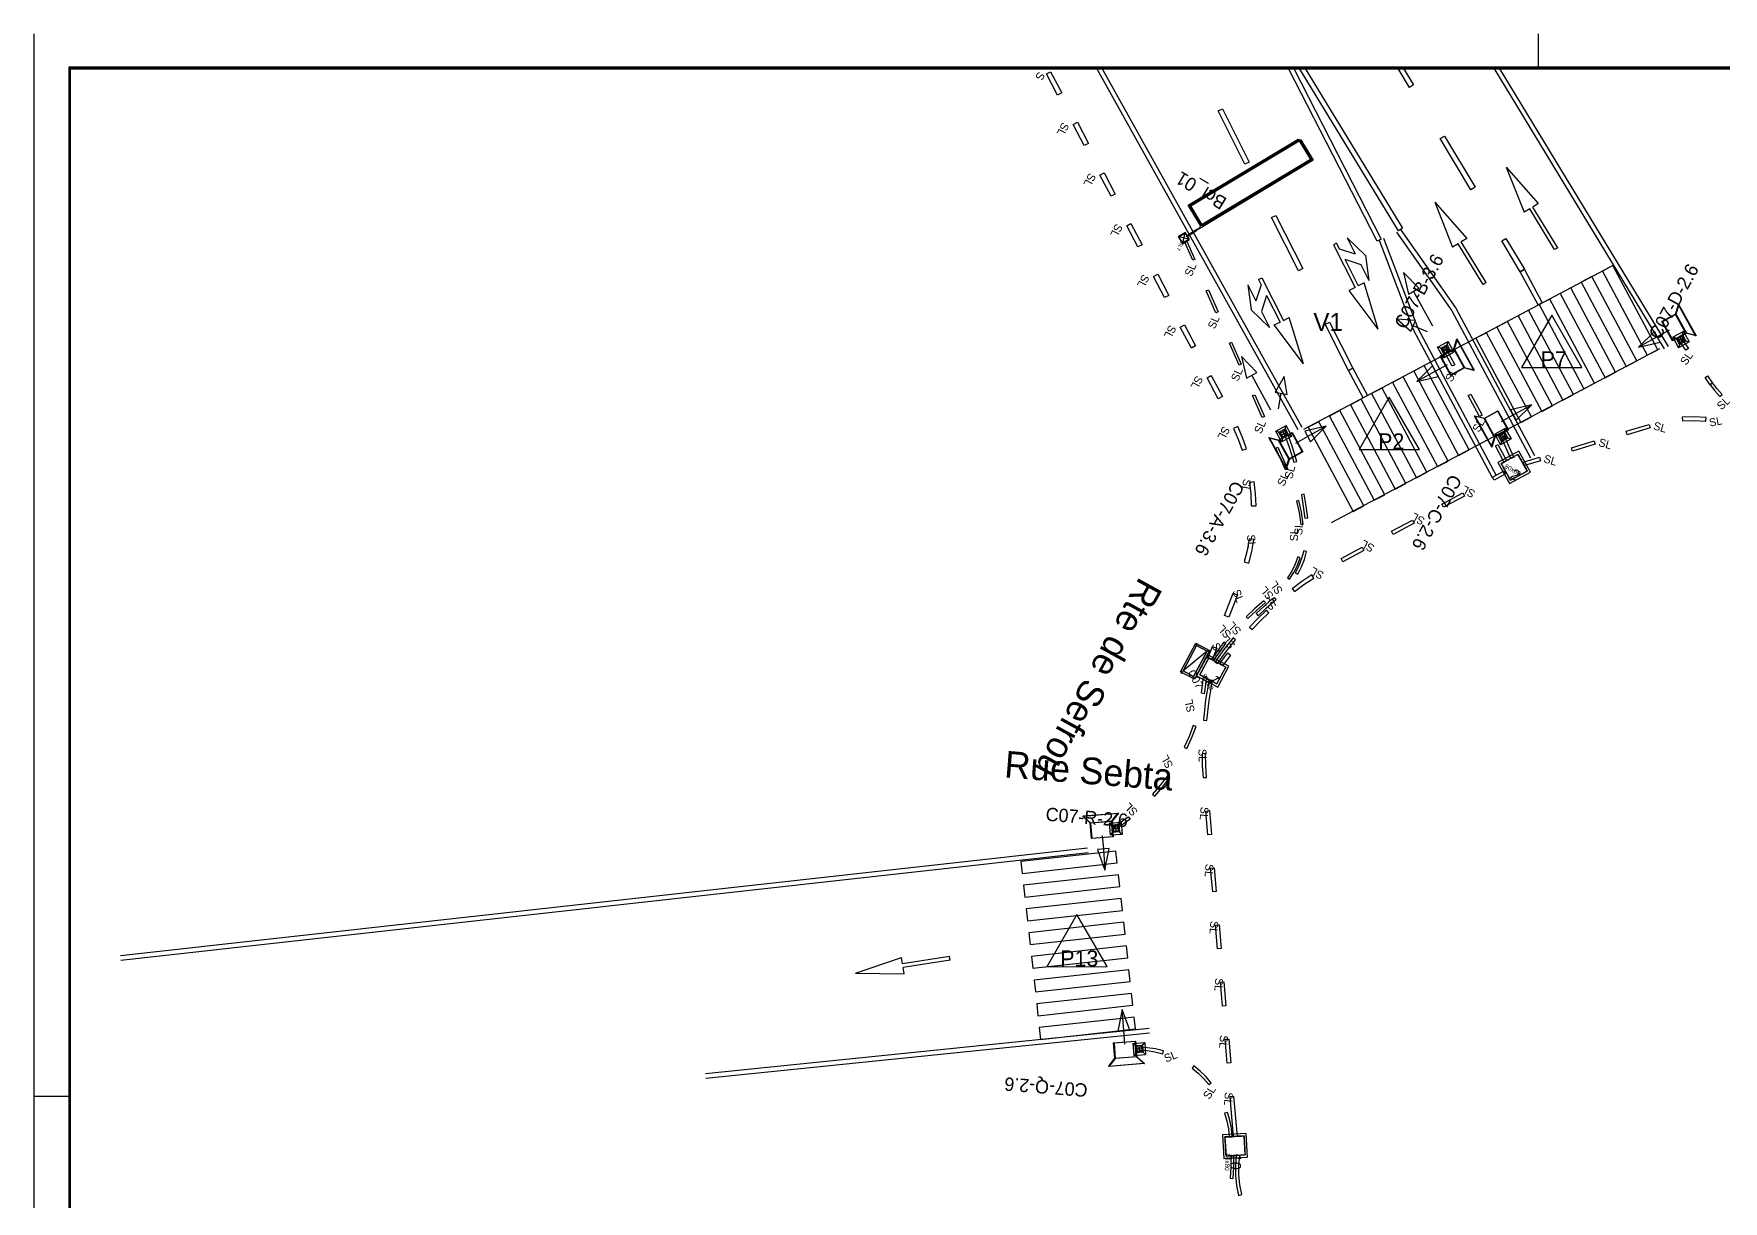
# Model space of a CAD drawing. Header units: millimetres. Extents: x 0 to 424, y 0 to 297.
# Drawn here: x 0 to 236, y 134 to 297 of the extents above; entities that cross this region are included whole.
import ezdxf

# ---------------------------------------------------------------- set-up
doc = ezdxf.new("R2010")
doc.units = ezdxf.units.MM
for name, color, linetype, true_color in [('BORD_CHAUSSEE_SIGNAUX', 7, 'Continuous', 0xff0000), ('BOUCLE_SATURATION', 7, 'Continuous', 0xb8b800), ('FLECHES_CIRCULATION', 7, 'Continuous', 0x0080ff), ('FOURREAU_BOUCLE', 7, 'Continuous', 0xff8000), ('FOURREAU_CEINTURAGE', 7, 'Continuous', 0xb8008a), ('FOURREAU_FIBRE_MULTI', 7, 'Continuous', 0x0000ff), ('FOURREAU_SUPPORT', 7, 'Continuous', 0x009400), ('SUPPORT_POTENCE', 7, 'Continuous', 0x38de00), ('SUPPORTS_MASSIFS', 7, 'Continuous', 0x999999), ('TEXTE_TRAITS', 7, 'Continuous', 0x000000)]:
    doc.layers.add(name, color=color, linetype=linetype, true_color=true_color)

msp = doc.modelspace()

# ---------------------------------------------------------------- linework, layer by layer
at = {"layer": 'BORD_CHAUSSEE_SIGNAUX'}
for p, q in [((176.57, 241.69), (148.45, 292.17)), ((177.16, 242.01), (149.21, 292.17)), ((203.9, 292.18), (227.72, 253)), ((204.68, 292.18), (228.29, 253.34)), ((160.46, 267.78), (160.8, 269.19)), ((190.31, 269.32), (198.05, 258.32)), ((190.89, 269.67), (198.62, 258.67)), ((161.34, 268.31), (159.93, 268.66)), ((192.73, 255.56), (187.94, 268.11)), ((193.34, 255.84), (188.55, 268.39)), ((177.4, 241.78), (220.26, 264.49)), ((198.05, 258.32), (209.03, 237.78)), ((198.62, 258.67), (209.62, 238.1)), ((203.72, 234.98), (192.73, 255.56)), ((204.31, 235.29), (193.34, 255.84)), ((181.26, 228.74), (227.12, 253.03)), ((162.39, 211.56), (160.51, 208.03)), ((163.86, 210.77), (160.51, 208.03)), ((161.98, 207.24), (163.86, 210.77)), ((160.51, 208.03), (161.98, 207.24)), ((12.1, 168.29), (147.18, 183.31)), ((12.17, 167.62), (147.26, 182.65)), ((155.8, 158.09), (93.82, 151.76)), ((155.81, 157.42), (93.88, 151.1))]:
    msp.add_line(p, q, dxfattribs=at)
for points in [[(160.43, 267.69), (161.42, 268.29), (160.83, 269.27), (159.84, 268.67)], [(161.34, 268.31), (160.46, 267.78), (159.93, 268.66), (160.8, 269.19)], [(162.39, 211.56), (160.51, 208.03), (161.98, 207.24), (163.86, 210.77)], [(160.29, 207.73), (160.34, 207.73), (160.34, 207.68), (160.29, 207.68)]]:
    msp.add_lwpolyline(points, close=True, dxfattribs=at)
at = {"layer": 'BOUCLE_SATURATION'}
for p, q in [((162.06, 269.46), (162.91, 269.97)), ((163.34, 270.11), (162.11, 269.37)), ((162.91, 269.97), (162.96, 270.21))]:
    msp.add_line(p, q, dxfattribs=at)
for points in [[(178.3, 279.43), (162.96, 270.21), (161.23, 273.06), (176.57, 282.28)], [(178.48, 279.39), (163.14, 270.17), (161.42, 273.02), (176.76, 282.24)], [(178.68, 279.33), (163.34, 270.11), (161.62, 272.97), (176.96, 282.19)]]:
    msp.add_lwpolyline(points, close=True, dxfattribs=at)
at = {"layer": 'FLECHES_CIRCULATION'}
for p, q in [((205.66, 278.36), (210.13, 273.29)), ((205.66, 278.36), (208.14, 272.07)), ((195.66, 273.49), (200.14, 268.42)), ((195.66, 273.49), (198.15, 267.2)), ((208.93, 272.55), (208.14, 272.07)), ((212.41, 266.86), (208.93, 272.55)), ((210.13, 273.29), (209.35, 272.81)), ((212.84, 267.12), (209.35, 272.81)), ((181.95, 267.74), (181.51, 267.51)), ((181.51, 267.51), (184.53, 261.57)), ((181.95, 267.74), (182.33, 266.99)), ((182.33, 266.99), (184.57, 266.27)), ((183.44, 268.49), (185.99, 266.05)), ((183.44, 268.49), (184.57, 266.27)), ((198.93, 267.68), (198.15, 267.2)), ((202.41, 261.99), (198.93, 267.68)), ((200.14, 268.42), (199.36, 267.94)), ((202.84, 262.25), (199.36, 267.94)), ((212.84, 267.12), (212.41, 266.86)), ((183.09, 265.51), (185.33, 264.78)), ((183.09, 265.51), (184.98, 261.8)), ((185.33, 264.78), (186.46, 262.55)), ((185.99, 266.05), (186.46, 262.55)), ((169.57, 261.94), (170.04, 258.44)), ((169.57, 261.94), (170.7, 259.71)), ((171.43, 261.95), (170.7, 259.71)), ((171.05, 262.69), (171.5, 262.92)), ((171.05, 262.69), (171.43, 261.95)), ((171.5, 262.92), (174.52, 256.98)), ((185.8, 262.21), (184.98, 261.8)), ((187.78, 255.74), (185.8, 262.21)), ((202.84, 262.25), (202.41, 261.99)), ((172.19, 260.47), (171.46, 258.23)), ((172.19, 260.47), (174.08, 256.75)), ((184.53, 261.57), (183.72, 261.15)), ((187.78, 255.74), (183.72, 261.15)), ((170.04, 258.44), (172.59, 256)), ((171.46, 258.23), (172.59, 256)), ((174.52, 256.98), (175.34, 257.4)), ((177.33, 250.93), (175.34, 257.4)), ((173.26, 256.34), (174.08, 256.75)), ((177.33, 250.93), (173.26, 256.34)), ((114.78, 165.82), (121.18, 168.01)), ((121.32, 167.11), (121.18, 168.01)), ((127.91, 168.15), (121.32, 167.11)), ((127.98, 167.65), (121.4, 166.61)), ((127.98, 167.65), (127.91, 168.15)), ((114.78, 165.82), (121.54, 165.71)), ((121.54, 165.71), (121.4, 166.61))]:
    msp.add_line(p, q, dxfattribs=at)
for points in [[(188.2, 268.32), (187.61, 268.02), (175.26, 292.17), (176, 292.17)], [(191.17, 269.84), (190.6, 269.5), (176.8, 292.17), (177.58, 292.17)], [(192.71, 289.85), (192.14, 289.51), (190.54, 292.17), (191.32, 292.17)], [(169.75, 279.09), (169.15, 278.79), (165.41, 286.24), (166.01, 286.54)], [(201.3, 275.57), (200.73, 275.22), (196.44, 282.37), (197.01, 282.71)], [(177.23, 264.2), (176.64, 263.9), (172.89, 271.34), (173.49, 271.64)], [(208.19, 264.11), (207.62, 263.77), (205.02, 268.08), (205.6, 268.43)], [(225.34, 252.1), (226.82, 252.88), (220.55, 264.65), (219.08, 263.87)], [(210.68, 259.45), (210.09, 259.14), (207.61, 263.78), (208.2, 264.1)], [(222.4, 250.54), (223.87, 251.32), (217.6, 263.09), (216.13, 262.31)], [(216.51, 247.41), (217.98, 248.19), (211.72, 259.96), (210.25, 259.18)], [(219.46, 248.97), (220.93, 249.76), (214.66, 261.53), (213.19, 260.74)], [(213.57, 245.84), (215.04, 246.62), (208.78, 258.39), (207.3, 257.61)], [(184.21, 250.3), (183.62, 250), (180.38, 256.45), (180.97, 256.75)], [(207.69, 242.71), (209.16, 243.49), (202.89, 255.26), (201.42, 254.48)], [(210.63, 244.27), (212.1, 245.06), (205.83, 256.83), (204.36, 256.04)], [(186.26, 246.47), (185.67, 246.16), (183.62, 249.99), (184.21, 250.31)], [(198.99, 238.11), (200.47, 238.89), (194.2, 250.66), (192.73, 249.88)], [(196.05, 236.55), (197.52, 237.33), (191.25, 249.1), (189.78, 248.31)], [(190.16, 233.41), (191.63, 234.2), (185.37, 245.96), (183.9, 245.18)], [(193.11, 234.98), (194.58, 235.76), (188.31, 247.53), (186.84, 246.75)], [(187.22, 231.85), (188.69, 232.63), (182.43, 244.4), (180.95, 243.61)], [(184.28, 230.28), (185.75, 231.06), (179.48, 242.83), (178.01, 242.05)], [(137.87, 181.41), (138.05, 179.75), (151.31, 181.21), (151.13, 182.87)], [(138.24, 178.1), (138.42, 176.44), (151.67, 177.9), (151.49, 179.56)], [(138.61, 174.78), (138.79, 173.13), (152.05, 174.59), (151.86, 176.24)], [(138.98, 171.47), (139.16, 169.81), (152.41, 171.27), (152.23, 172.93)], [(139.34, 168.16), (139.52, 166.5), (152.78, 167.96), (152.6, 169.62)], [(139.71, 164.84), (139.89, 163.19), (153.14, 164.65), (152.96, 166.3)], [(140.07, 161.53), (140.25, 159.87), (153.51, 161.33), (153.33, 162.99)], [(140.44, 158.22), (140.62, 156.56), (153.87, 158.02), (153.69, 159.68)]]:
    msp.add_lwpolyline(points, close=True, dxfattribs=at)
at = {"layer": 'FOURREAU_BOUCLE'}
for p, q in [((176.7, 231.83), (176.38, 231.75)), ((176.38, 231.75), (176.73, 230.13)), ((177.05, 230.19), (176.7, 231.83)), ((176.73, 230.13), (176.95, 228.49)), ((177.29, 228.52), (177.05, 230.19)), ((176.95, 228.49), (177.29, 228.52)), ((175.7, 221.94), (175.12, 221.01)), ((176.18, 222.92), (175.7, 221.94)), ((175.99, 221.77), (176.49, 222.79)), ((176.56, 223.94), (176.18, 222.92)), ((176.49, 222.79), (176.88, 223.84)), ((176.88, 223.84), (176.56, 223.94)), ((175.12, 221.01), (175.39, 220.82)), ((175.39, 220.82), (175.99, 221.77)), ((171.8, 217.82), (170.54, 216.72)), ((170.76, 216.48), (172.01, 217.56)), ((172.01, 217.56), (171.8, 217.82)), ((170.54, 216.72), (169.32, 215.57)), ((169.32, 215.57), (169.56, 215.33)), ((169.56, 215.33), (170.76, 216.48)), ((165.36, 210.89), (164.55, 209.7)), ((164.83, 209.52), (165.64, 210.7)), ((166.23, 212.05), (165.36, 210.89)), ((165.64, 210.7), (166.49, 211.85)), ((166.49, 211.85), (166.23, 212.05)), ((164.55, 209.7), (164.83, 209.52))]:
    msp.add_line(p, q, dxfattribs=at)
for points in [[(162.37, 269.49), (161.1, 268.63), (161, 268.78), (162.27, 269.64)], [(162.17, 265.5), (161.86, 265.37), (160.7, 268), (161, 268.13)], [(165.4, 258.19), (165.1, 258.05), (163.75, 261.1), (164.06, 261.23)], [(168.64, 250.87), (168.34, 250.74), (166.99, 253.78), (167.29, 253.92)], [(171.88, 243.56), (171.58, 243.42), (170.23, 246.47), (170.53, 246.6)], [(175.12, 236.24), (174.81, 236.1), (173.47, 239.15), (173.77, 239.29)]]:
    msp.add_lwpolyline(points, close=True, dxfattribs=at)
at = {"layer": 'FOURREAU_CEINTURAGE'}
for p, q in [((231.9, 243.51), (230.21, 243.45)), ((230.21, 243.45), (230.25, 242.95)), ((233.58, 243.41), (231.9, 243.51)), ((233.53, 242.91), (233.58, 243.41)), ((230.25, 242.95), (231.89, 243.01)), ((231.89, 243.01), (233.53, 242.91)), ((204.96, 236.99), (205.25, 237.15)), ((205.12, 236.69), (204.96, 236.99)), ((205.28, 236.4), (205.12, 236.69)), ((205.25, 237.15), (205.54, 237.31)), ((205.44, 236.11), (205.28, 236.4)), ((205.6, 235.82), (205.44, 236.11)), ((205.54, 237.31), (205.83, 237.47)), ((205.83, 237.47), (206.12, 237.63)), ((206.12, 237.63), (206.42, 237.79)), ((206.42, 237.79), (206.71, 237.95)), ((206.71, 237.95), (207, 238.11)), ((207, 238.11), (207.29, 238.27)), ((207.29, 238.27), (207.45, 237.98)), ((207.45, 237.98), (207.61, 237.69)), ((207.61, 237.69), (207.77, 237.4)), ((207.77, 237.4), (207.93, 237.1)), ((207.93, 237.1), (208.1, 236.81)), ((208.1, 236.81), (208.26, 236.52)), ((208.26, 236.52), (208.42, 236.23)), ((208.42, 236.23), (208.58, 235.93)), ((205.76, 235.53), (205.6, 235.82)), ((205.92, 235.23), (205.76, 235.53)), ((206.08, 234.94), (205.92, 235.23)), ((206.24, 234.65), (206.08, 234.94)), ((206.53, 234.81), (206.24, 234.65)), ((206.82, 234.97), (206.53, 234.81)), ((207.12, 235.13), (206.82, 234.97)), ((207.41, 235.29), (207.12, 235.13)), ((207.7, 235.45), (207.41, 235.29)), ((207.99, 235.61), (207.7, 235.45)), ((208.28, 235.77), (207.99, 235.61)), ((208.58, 235.93), (208.28, 235.77)), ((177.11, 220.49), (175.76, 219.5)), ((175.76, 219.5), (176.06, 219.1)), ((176.06, 219.1), (177.4, 220.08)), ((178.5, 221.42), (177.11, 220.49)), ((177.4, 220.08), (178.78, 221)), ((178.78, 221), (178.5, 221.42)), ((170.95, 215.33), (169.79, 214.13)), ((170.15, 213.79), (171.3, 214.98)), ((172.16, 216.49), (170.95, 215.33)), ((171.3, 214.98), (172.5, 216.13)), ((172.5, 216.13), (172.16, 216.49)), ((169.79, 214.13), (170.15, 213.79)), ((162.86, 207.48), (163.02, 207.77)), ((163.02, 207.77), (163.17, 208.06)), ((163.17, 208.06), (163.33, 208.36)), ((163.33, 208.36), (163.49, 208.65)), ((163.49, 208.65), (163.64, 208.95)), ((163.64, 208.95), (163.8, 209.24)), ((163.8, 209.24), (163.96, 209.53)), ((163.96, 209.53), (164.11, 209.83)), ((164.11, 209.83), (164.41, 209.67)), ((164.41, 209.67), (164.7, 209.51)), ((164.7, 209.51), (165, 209.36)), ((165, 209.36), (165.29, 209.2)), ((165.29, 209.2), (165.59, 209.04)), ((165.59, 209.04), (165.88, 208.89)), ((166, 207.69), (165.84, 207.4)), ((165.88, 208.89), (166.17, 208.73)), ((166.15, 207.98), (166, 207.69)), ((166.31, 208.28), (166.15, 207.98)), ((166.17, 208.73), (166.47, 208.57)), ((166.47, 208.57), (166.31, 208.28)), ((163.15, 207.32), (162.86, 207.48)), ((163.45, 207.16), (163.15, 207.32)), ((163.74, 207), (163.45, 207.16)), ((164.15, 206.77), (163.67, 203.97)), ((164.04, 206.85), (163.74, 207)), ((164.33, 206.69), (164.04, 206.85)), ((164.64, 206.67), (164.15, 206.77)), ((164.17, 203.9), (164.64, 206.67)), ((164.62, 206.53), (164.33, 206.69)), ((164.92, 206.38), (164.62, 206.53)), ((165.21, 206.22), (164.92, 206.38)), ((165.37, 206.51), (165.21, 206.22)), ((165.53, 206.81), (165.37, 206.51)), ((165.68, 207.1), (165.53, 206.81)), ((165.84, 207.4), (165.68, 207.1)), ((163.67, 203.97), (163.35, 201.15)), ((163.85, 201.1), (164.17, 203.9)), ((163.35, 201.15), (163.85, 201.1)), ((163.66, 196.47), (163.16, 196.46)), ((163.16, 196.46), (163.2, 194.79)), ((163.7, 194.81), (163.66, 196.47)), ((163.2, 194.79), (163.3, 193.12)), ((163.8, 193.15), (163.7, 194.81)), ((163.3, 193.12), (163.8, 193.15)), ((166.37, 142.94), (166.7, 142.96)), ((166.39, 142.61), (166.37, 142.94)), ((166.41, 142.28), (166.39, 142.61)), ((166.43, 141.94), (166.41, 142.28)), ((166.44, 141.61), (166.43, 141.94)), ((166.46, 141.28), (166.44, 141.61)), ((166.7, 142.96), (167.04, 142.98)), ((167.04, 142.98), (167.37, 143)), ((167.37, 143), (167.7, 143.02)), ((167.7, 143.02), (168.03, 143.03)), ((168.03, 143.03), (168.37, 143.05)), ((168.37, 143.05), (168.7, 143.07)), ((168.7, 143.07), (169.03, 143.09)), ((169.03, 143.09), (169.05, 142.76)), ((169.05, 142.76), (169.07, 142.42)), ((169.07, 142.42), (169.09, 142.09)), ((169.09, 142.09), (169.11, 141.76)), ((169.11, 141.76), (169.13, 141.43)), ((166.48, 140.94), (166.46, 141.28)), ((166.5, 140.61), (166.48, 140.94)), ((166.52, 140.28), (166.5, 140.61)), ((166.85, 140.3), (166.52, 140.28)), ((167.18, 140.32), (166.85, 140.3)), ((167.52, 140.33), (167.18, 140.32)), ((167.85, 140.35), (167.52, 140.33)), ((167.94, 140.43), (167.82, 139.01)), ((168.18, 140.37), (167.85, 140.35)), ((168.43, 140.37), (167.94, 140.43)), ((168.52, 140.39), (168.18, 140.37)), ((168.32, 138.99), (168.43, 140.37)), ((168.85, 140.41), (168.52, 140.39)), ((169.18, 140.43), (168.85, 140.41)), ((169.13, 141.43), (169.14, 141.09)), ((169.14, 141.09), (169.16, 140.76)), ((169.16, 140.76), (169.18, 140.43)), ((167.82, 139.01), (167.83, 137.59)), ((167.83, 137.59), (167.97, 136.17)), ((168.32, 137.62), (168.32, 138.99)), ((168.46, 136.25), (168.32, 137.62)), ((167.97, 136.17), (168.24, 134.78)), ((168.24, 134.78), (168.72, 134.89)), ((168.72, 134.89), (168.46, 136.25))]:
    msp.add_line(p, q, dxfattribs=at)
for points in [[(225.75, 241.97), (222.56, 241.01), (222.41, 241.49), (225.61, 242.45)], [(204.5, 237.12), (206.11, 234.2), (209.03, 235.8), (207.42, 238.72)], [(218.09, 239.67), (214.89, 238.72), (214.75, 239.2), (217.94, 240.15)], [(205.57, 235.54), (203.95, 234.66), (203.71, 235.1), (205.34, 235.98)], [(204.96, 236.99), (206.24, 234.65), (208.58, 235.93), (207.29, 238.27)], [(210.42, 237.38), (208.18, 236.71), (208.03, 237.19), (210.28, 237.86)], [(199.84, 232.45), (196.91, 230.87), (196.67, 231.31), (199.61, 232.89)], [(192.8, 228.66), (189.86, 227.08), (189.63, 227.52), (192.56, 229.1)], [(185.76, 224.86), (182.82, 223.28), (182.58, 223.72), (185.52, 225.3)], [(162.41, 207.34), (165.35, 205.77), (166.92, 208.71), (163.98, 210.28)], [(167.16, 210.24), (166.08, 208.76), (165.67, 209.04), (166.76, 210.54)], [(162.86, 207.48), (165.21, 206.22), (166.47, 208.57), (164.11, 209.83)], [(164.47, 185.18), (163.98, 185.14), (163.69, 188.46), (164.19, 188.51)], [(165.15, 177.21), (164.65, 177.17), (164.37, 180.49), (164.87, 180.53)], [(165.83, 169.24), (165.33, 169.2), (165.05, 172.52), (165.55, 172.56)], [(166.51, 161.27), (166.01, 161.23), (165.73, 164.55), (166.23, 164.59)], [(167.19, 153.3), (166.69, 153.26), (166.4, 156.58), (166.9, 156.62)], [(168.06, 143.02), (167.56, 142.98), (167.08, 148.61), (167.58, 148.65)], [(166.2, 139.93), (169.53, 140.11), (169.35, 143.44), (166.02, 143.25)], [(166.52, 140.28), (169.18, 140.43), (169.03, 143.09), (166.37, 142.94)]]:
    msp.add_lwpolyline(points, close=True, dxfattribs=at)
at = {"layer": 'FOURREAU_FIBRE_MULTI'}
for p, q in [((212.01, 257.72), (207.79, 250.41)), ((216.23, 250.42), (212.01, 257.72)), ((207.79, 250.41), (216.23, 250.42)), ((189.31, 246.24), (185.09, 238.93)), ((193.53, 238.93), (189.31, 246.24)), ((168.17, 242.17), (167.56, 241.89)), ((167.56, 241.89), (168.2, 240.38)), ((168.83, 240.62), (168.17, 242.17)), ((168.2, 240.38), (168.75, 238.83)), ((168.75, 238.83), (169.39, 239.03)), ((169.39, 239.03), (168.83, 240.62)), ((185.09, 238.93), (193.53, 238.93)), ((170.44, 234.43), (169.78, 234.34)), ((169.78, 234.34), (169.96, 232.7)), ((170.63, 232.75), (170.44, 234.43)), ((169.96, 232.7), (170.05, 231.06)), ((170.71, 231.07), (170.63, 232.75)), ((170.05, 231.06), (170.71, 231.07)), ((169.46, 224.84), (169.06, 223.24)), ((169.75, 226.46), (169.46, 224.84)), ((169.71, 223.06), (170.11, 224.7)), ((170.41, 226.36), (169.75, 226.46)), ((170.11, 224.7), (170.41, 226.36)), ((169.06, 223.24), (169.71, 223.06)), ((145.68, 174.03), (141.47, 166.72)), ((149.91, 166.73), (145.68, 174.03)), ((141.47, 166.72), (149.91, 166.73))]:
    msp.add_line(p, q, dxfattribs=at)
for points in [[(143.57, 288.76), (142.98, 288.45), (141.42, 291.4), (142.01, 291.71)], [(147.31, 281.69), (146.72, 281.38), (145.16, 284.32), (145.75, 284.64)], [(151.05, 274.62), (150.46, 274.31), (148.9, 277.25), (149.49, 277.56)], [(154.79, 267.55), (154.2, 267.23), (152.64, 270.18), (153.23, 270.49)], [(158.53, 260.47), (157.94, 260.16), (156.38, 263.11), (156.97, 263.42)], [(162.27, 253.4), (161.68, 253.09), (160.12, 256.04), (160.71, 256.35)], [(166.01, 246.33), (165.42, 246.02), (163.86, 248.97), (164.45, 249.28)], [(168.14, 218.64), (166.93, 215.53), (166.3, 215.77), (167.52, 218.88)], [(165.23, 211.18), (164.6, 209.58), (163.98, 209.82), (164.61, 211.43)]]:
    msp.add_lwpolyline(points, close=True, dxfattribs=at)
at = {"layer": 'FOURREAU_SUPPORT'}
for p, q in [((229.68, 254.46), (229.54, 254.38)), ((229.57, 254.5), (229.65, 254.35)), ((229.86, 253.8), (230, 253.88)), ((229.89, 253.91), (229.97, 253.76)), ((230.27, 254.78), (230.12, 254.7)), ((230.24, 254.67), (230.16, 254.82)), ((230.44, 254.12), (230.59, 254.2)), ((230.56, 254.08), (230.48, 254.23)), ((174.21, 241.33), (174.06, 241.25)), ((174.09, 241.36), (174.17, 241.22)), ((174.38, 240.66), (174.53, 240.74)), ((174.41, 240.78), (174.49, 240.63)), ((174.79, 241.65), (174.64, 241.57)), ((174.76, 241.54), (174.68, 241.68)), ((174.96, 240.98), (175.11, 241.06)), ((175.08, 240.95), (175, 241.1)), ((204.81, 240.92), (204.67, 240.84)), ((204.7, 240.96), (204.78, 240.81)), ((205.4, 241.24), (205.25, 241.16)), ((205.36, 241.13), (205.28, 241.28)), ((205.68, 240.55), (205.6, 240.69)), ((204.99, 240.26), (205.13, 240.34)), ((205.02, 240.37), (205.1, 240.22)), ((205.57, 240.58), (205.72, 240.66)), ((150.74, 186.41), (150.75, 186.24)), ((151.42, 186.29), (151.4, 186.46)), ((150.83, 186.33), (150.66, 186.32)), ((150.71, 185.65), (150.88, 185.67)), ((150.79, 185.74), (150.8, 185.58)), ((151.49, 186.38), (151.33, 186.37)), ((151.38, 185.71), (151.55, 185.72)), ((151.47, 185.63), (151.46, 185.79)), ((154.12, 155.55), (153.95, 155.54)), ((154, 154.87), (154.17, 154.88)), ((154.03, 155.63), (154.04, 155.46)), ((154.08, 154.96), (154.09, 154.8)), ((154.78, 155.6), (154.62, 155.59)), ((154.67, 154.92), (154.83, 154.94)), ((154.7, 155.51), (154.69, 155.68)), ((154.76, 154.85), (154.74, 155.01))]:
    msp.add_line(p, q, dxfattribs=at)
for points in [[(230.26, 254.97), (230.74, 254.09), (229.86, 253.61), (229.38, 254.49)], [(174.39, 240.48), (173.91, 241.35), (174.78, 241.84), (175.26, 240.96)], [(205.39, 241.43), (205.87, 240.55), (204.99, 240.07), (204.51, 240.95)], [(150.57, 186.48), (151.56, 186.56), (151.64, 185.56), (150.64, 185.48)], [(153.85, 155.7), (154.85, 155.77), (154.93, 154.78), (153.93, 154.7)]]:
    msp.add_lwpolyline(points, close=True, dxfattribs=at)
at = {"layer": 'SUPPORT_POTENCE'}
for p, q in [((234.46, 248.24), (234.13, 247.99)), ((234.13, 247.99), (234.79, 247.15)), ((235.11, 247.41), (234.46, 248.24)), ((234.79, 247.15), (235.5, 246.35)), ((235.8, 246.63), (235.11, 247.41)), ((235.5, 246.35), (235.8, 246.63)), ((175.09, 241.23), (174.7, 241.08)), ((174.7, 241.08), (175.39, 239.13)), ((175.79, 239.27), (175.09, 241.23)), ((175.39, 239.13), (176, 237.16)), ((176.4, 237.27), (175.79, 239.27)), ((176, 237.16), (176.4, 237.27)), ((177.45, 232.71), (177.04, 232.63)), ((177.04, 232.63), (177.3, 230.99)), ((177.72, 231.05), (177.45, 232.71)), ((177.3, 230.99), (177.51, 229.35)), ((177.51, 229.35), (177.93, 229.39)), ((177.93, 229.39), (177.72, 231.05)), ((177.36, 224.78), (177.06, 223.73)), ((177.76, 224.68), (177.36, 224.78)), ((177.46, 223.6), (177.76, 224.68)), ((176.67, 222.71), (176.19, 221.73)), ((176.55, 221.53), (177.05, 222.54)), ((177.06, 223.73), (176.67, 222.71)), ((177.05, 222.54), (177.46, 223.6)), ((176.19, 221.73), (176.55, 221.53)), ((172.98, 218.07), (171.84, 217.08)), ((172.11, 216.77), (173.25, 217.75)), ((173.25, 217.75), (172.98, 218.07)), ((171.84, 217.08), (170.72, 216.05)), ((170.72, 216.05), (171.01, 215.74)), ((171.01, 215.74), (172.11, 216.77)), ((167.52, 212.63), (166.21, 211)), ((167.84, 212.36), (167.52, 212.63)), ((166.21, 211), (164.99, 209.31)), ((165.33, 209.07), (166.54, 210.75)), ((166.54, 210.75), (167.84, 212.36)), ((164.99, 209.31), (165.33, 209.07)), ((161.36, 198.87), (160.68, 197.36)), ((161.06, 197.17), (161.74, 198.71)), ((161.94, 200.41), (161.36, 198.87)), ((161.74, 198.71), (162.33, 200.28)), ((162.33, 200.28), (161.94, 200.41)), ((160.68, 197.36), (161.06, 197.17)), ((157.32, 192.06), (156.25, 190.8)), ((156.56, 190.52), (157.65, 191.8)), ((158.32, 193.38), (157.32, 192.06)), ((157.65, 191.8), (158.66, 193.13)), ((158.66, 193.13), (158.32, 193.38)), ((156.25, 190.8), (156.56, 190.52)), ((154.36, 155.49), (154.35, 155.08)), ((154.35, 155.08), (155.48, 155)), ((155.52, 155.41), (154.36, 155.49)), ((155.48, 155), (156.59, 154.83)), ((156.67, 155.24), (155.52, 155.41)), ((156.59, 154.83), (157.68, 154.56)), ((157.8, 154.96), (156.67, 155.24)), ((157.68, 154.56), (157.8, 154.96)), ((162.02, 152.86), (161.77, 152.53)), ((161.77, 152.53), (162.62, 151.84)), ((162.9, 152.15), (162.02, 152.86)), ((162.62, 151.84), (163.41, 151.08)), ((163.71, 151.37), (162.9, 152.15)), ((163.41, 151.08), (164.13, 150.26)), ((164.46, 150.52), (163.71, 151.37)), ((164.13, 150.26), (164.46, 150.52)), ((166.72, 146.38), (166.32, 146.25)), ((167.04, 145.27), (166.72, 146.38)), ((166.32, 146.25), (166.63, 145.17)), ((166.63, 145.17), (166.85, 144.06)), ((166.85, 144.06), (166.97, 142.95)), ((167.26, 144.13), (167.04, 145.27)), ((167.38, 142.97), (167.26, 144.13)), ((166.97, 142.95), (167.38, 142.97)), ((167.6, 140.28), (167.18, 140.27)), ((167.18, 140.27), (167.19, 138.72)), ((167.6, 138.71), (167.6, 140.28)), ((167.19, 138.72), (167.1, 137.17)), ((167.1, 137.17), (167.52, 137.13)), ((167.52, 137.13), (167.6, 138.71))]:
    msp.add_line(p, q, dxfattribs=at)
for points in [[(198.48, 250.78), (198.11, 250.59), (196.91, 252.8), (197.28, 253)], [(231.09, 253.05), (230.75, 252.81), (229.78, 254.2), (230.12, 254.44)], [(234.46, 248.23), (234.12, 247.99), (233.43, 248.99), (233.77, 249.23)], [(202.28, 243.75), (201.92, 243.55), (200.33, 246.48), (200.7, 246.68)], [(206.69, 237.84), (206.31, 237.67), (204.96, 240.65), (205.34, 240.82)], [(205.7, 237.42), (205.33, 237.22), (204.13, 239.44), (204.5, 239.64)], [(173.49, 217.93), (173.24, 217.74), (172.99, 218.07), (173.24, 218.26)], [(163.77, 207.19), (163.48, 204.83), (163.07, 204.9), (163.35, 207.22)], [(153.12, 187.32), (151.19, 185.94), (150.96, 186.29), (152.86, 187.65)]]:
    msp.add_lwpolyline(points, close=True, dxfattribs=at)
at = {"layer": 'SUPPORTS_MASSIFS'}
for p, q in [((230.39, 255.42), (228.93, 254.62)), ((230.19, 254.74), (230.39, 255.42)), ((230.39, 255.42), (231.19, 253.96)), ((228.93, 254.62), (229.73, 253.16)), ((229.61, 254.42), (228.93, 254.62)), ((230.19, 254.74), (229.61, 254.42)), ((229.61, 254.42), (229.93, 253.84)), ((231.19, 253.96), (229.73, 253.16)), ((229.93, 253.84), (229.73, 253.16)), ((230.31, 254.43), (229.81, 254.15)), ((230.2, 254.04), (229.93, 254.54)), ((230.52, 254.16), (229.93, 253.84)), ((230.19, 254.74), (230.52, 254.16)), ((230.52, 254.16), (231.19, 253.96)), ((173.45, 241.49), (174.91, 242.29)), ((174.26, 240.02), (173.45, 241.49)), ((174.13, 241.29), (173.45, 241.49)), ((174.13, 241.29), (174.72, 241.61)), ((174.45, 240.7), (174.13, 241.29)), ((174.26, 240.02), (175.72, 240.83)), ((174.45, 240.7), (174.26, 240.02)), ((174.34, 241.02), (174.83, 241.29)), ((174.45, 241.4), (174.72, 240.91)), ((174.45, 240.7), (175.04, 241.02)), ((174.72, 241.61), (174.91, 242.29)), ((175.04, 241.02), (174.72, 241.61)), ((175.72, 240.83), (174.91, 242.29)), ((175.04, 241.02), (175.72, 240.83)), ((205.52, 241.88), (204.06, 241.08)), ((204.06, 241.08), (204.86, 239.62)), ((204.74, 240.88), (204.06, 241.08)), ((205.32, 241.2), (204.74, 240.88)), ((204.74, 240.88), (205.06, 240.3)), ((205.44, 240.89), (204.94, 240.61)), ((205.33, 240.5), (205.05, 241)), ((205.32, 241.2), (205.52, 241.88)), ((205.32, 241.2), (205.64, 240.62)), ((205.52, 241.88), (206.32, 240.42)), ((206.32, 240.42), (204.86, 239.62)), ((205.06, 240.3), (204.86, 239.62)), ((205.64, 240.62), (205.06, 240.3)), ((205.64, 240.62), (206.32, 240.42)), ((162.28, 211.92), (162.39, 211.56)), ((164.22, 210.88), (163.86, 210.77)), ((160.15, 207.92), (160.51, 208.03)), ((162.09, 206.88), (161.98, 207.24)), ((150.21, 186.78), (151.87, 186.91)), ((150.21, 186.78), (150.34, 185.12)), ((150.75, 186.32), (150.21, 186.78)), ((151.41, 186.38), (151.87, 186.91)), ((151.87, 186.91), (152, 185.25)), ((150.8, 185.66), (150.34, 185.12)), ((150.34, 185.12), (152, 185.25)), ((150.75, 186.32), (151.41, 186.38)), ((150.75, 186.32), (150.8, 185.66)), ((150.8, 185.66), (151.46, 185.71)), ((151.39, 186.04), (150.82, 186)), ((151.08, 186.3), (151.13, 185.74)), ((151.41, 186.38), (151.46, 185.71)), ((151.46, 185.71), (152, 185.25)), ((153.5, 156), (155.16, 156.13)), ((153.5, 156), (153.63, 154.34)), ((154.03, 155.54), (153.5, 156)), ((154.7, 155.59), (155.16, 156.13)), ((155.16, 156.13), (155.29, 154.47)), ((154.09, 154.88), (153.63, 154.34)), ((153.63, 154.34), (155.29, 154.47)), ((154.03, 155.54), (154.7, 155.59)), ((154.03, 155.54), (154.09, 154.88)), ((154.09, 154.88), (154.75, 154.93)), ((154.67, 155.26), (154.11, 155.21)), ((154.37, 155.52), (154.41, 154.95)), ((154.7, 155.59), (154.75, 154.93)), ((154.75, 154.93), (155.29, 154.47))]:
    msp.add_line(p, q, dxfattribs=at)
for points in [[(162.28, 211.92), (164.22, 210.88), (162.09, 206.88), (160.15, 207.92)], [(162.39, 211.56), (163.86, 210.77), (161.98, 207.24), (160.51, 208.03)]]:
    msp.add_lwpolyline(points, close=True, dxfattribs=at)
at = {"layer": 'TEXTE_TRAITS'}
for p, q in [((0, 297), (0, 0)), ((0, 297), (0, 290.15)), ((210.16, 292.22), (210.16, 297)), ((5.03, 292.16), (4.98, 90.16)), ((415.32, 292.22), (5.03, 292.16)), ((193.44, 261.46), (191.28, 263.66)), ((191.28, 263.66), (191.98, 260.66)), ((191.98, 260.66), (193.44, 261.46)), ((195.39, 256.18), (192.71, 261.06)), ((192.96, 256.98), (190.41, 257.15)), ((190.41, 257.15), (192.31, 255.45)), ((192.31, 255.45), (192.96, 256.98)), ((194.66, 255.37), (192.64, 256.22)), ((226.34, 255.41), (224.14, 253.26)), ((227.14, 253.95), (226.34, 255.41)), ((228.39, 255.59), (226.74, 254.68)), ((228.39, 255.59), (226.74, 254.68)), ((196.07, 253.22), (197.53, 254.03)), ((196.87, 251.76), (196.07, 253.22)), ((196.74, 253.03), (196.07, 253.22)), ((196.82, 253.07), (196.67, 252.99)), ((196.7, 253.1), (196.78, 252.96)), ((196.74, 253.03), (197.33, 253.35)), ((197.07, 252.44), (196.74, 253.03)), ((196.87, 251.76), (198.33, 252.57)), ((196.95, 252.76), (197.45, 253.03)), ((196.99, 252.4), (197.14, 252.48)), ((197.02, 252.52), (197.1, 252.37)), ((197.06, 253.14), (197.33, 252.65)), ((197.07, 252.44), (197.65, 252.76)), ((197.4, 253.39), (197.26, 253.31)), ((197.37, 253.28), (197.29, 253.42)), ((197.33, 253.35), (197.53, 254.03)), ((197.65, 252.76), (197.33, 253.35)), ((198.33, 252.57), (197.53, 254.03)), ((197.58, 252.72), (197.72, 252.8)), ((197.69, 252.69), (197.61, 252.84)), ((197.65, 252.76), (198.33, 252.57)), ((226.74, 254.68), (224.14, 253.26)), ((224.14, 253.26), (227.14, 253.95)), ((170.83, 249.72), (168.67, 251.92)), ((168.67, 251.92), (169.37, 248.92)), ((195.35, 250.61), (193.15, 248.45)), ((196.15, 249.15), (195.35, 250.61)), ((197.4, 250.79), (195.75, 249.88)), ((197.4, 250.79), (195.75, 249.88)), ((197.07, 252.44), (196.87, 251.76)), ((169.37, 248.92), (170.83, 249.72)), ((172.78, 244.44), (170.1, 249.32)), ((174.63, 249.16), (173.4, 246.93)), ((175.05, 246.65), (174.63, 249.16)), ((195.75, 249.88), (193.15, 248.45)), ((193.15, 248.45), (196.15, 249.15)), ((173.4, 246.93), (175.05, 246.65)), ((173.86, 244.63), (174.23, 246.79)), ((204.99, 242.86), (206.64, 243.77)), ((204.99, 242.86), (206.64, 243.77)), ((209.24, 245.2), (206.24, 244.5)), ((206.24, 244.5), (207.04, 243.04)), ((206.64, 243.77), (209.24, 245.2)), ((207.04, 243.04), (209.24, 245.2)), ((176.26, 239.85), (177.91, 240.76)), ((176.26, 239.85), (177.91, 240.76)), ((180.51, 242.19), (177.51, 241.49)), ((177.51, 241.49), (178.31, 240.03)), ((177.91, 240.76), (180.51, 242.19)), ((178.31, 240.03), (180.51, 242.19)), ((149.23, 185.03), (149.38, 183.15)), ((149.23, 185.03), (149.38, 183.15)), ((150.21, 183.22), (148.55, 183.09)), ((148.55, 183.09), (149.61, 180.19)), ((149.38, 183.15), (149.61, 180.19)), ((149.61, 180.19), (150.21, 183.22)), ((152, 160.76), (151.41, 157.73)), ((152.24, 157.8), (152, 160.76)), ((153.07, 157.86), (152, 160.76)), ((151.41, 157.73), (153.07, 157.86)), ((152.38, 155.92), (152.24, 157.8)), ((152.38, 155.92), (152.24, 157.8)), ((5, 148.61), (0, 148.61))]:
    msp.add_line(p, q, dxfattribs=at)
for points in [[(415.19, 292.1), (415.44, 292.35), (4.88, 292.35), (5.13, 292.1)], [(5.13, 292.1), (4.88, 292.35), (4.88, 4.88), (5.13, 5.13)], [(229.33, 257.88), (229.31, 257.8), (227.47, 256.79), (227.4, 256.81)], [(229.78, 259.15), (229.35, 257.84), (229.29, 257.84), (229.73, 259.17)], [(230.79, 255.22), (230.75, 255.18), (229.29, 257.84), (229.35, 257.84)], [(230.81, 255.19), (230.74, 255.21), (229.31, 257.8), (229.33, 257.88)], [(232.17, 254.82), (232.06, 254.9), (229.73, 259.14), (229.78, 259.17)], [(228.9, 254.2), (228.88, 254.13), (227.4, 256.81), (227.47, 256.79)], [(230.81, 255.19), (228.88, 254.13), (228.9, 254.2), (230.74, 255.21)], [(232.17, 254.82), (230.75, 255.18), (230.79, 255.22), (232.06, 254.9)], [(198.36, 253.04), (198.33, 252.97), (196.5, 251.96), (196.43, 251.98)], [(197, 252.22), (196.52, 253.09), (197.4, 253.57), (197.88, 252.7)], [(198.79, 254.26), (198.37, 253.01), (198.32, 253), (198.77, 254.39)], [(199.81, 250.39), (199.78, 250.34), (198.32, 253), (198.37, 253.01)], [(199.83, 250.36), (199.76, 250.38), (198.33, 252.97), (198.36, 253.04)], [(201.16, 250.04), (201.12, 250.01), (198.79, 254.26), (198.77, 254.39)], [(197.92, 249.37), (197.9, 249.3), (196.43, 251.98), (196.5, 251.96)], [(199.83, 250.36), (197.9, 249.3), (197.92, 249.37), (199.76, 250.38)], [(201.15, 250.05), (201.13, 250), (199.78, 250.34), (199.81, 250.39)], [(203.62, 239.26), (201.22, 243.61), (201.27, 243.63), (203.6, 239.39)], [(202.61, 243.3), (202.58, 243.26), (201.24, 243.59), (201.25, 243.64)], [(204.49, 244.35), (204.47, 244.28), (202.63, 243.27), (202.56, 243.29)], [(204.05, 240.68), (204.03, 240.6), (202.56, 243.29), (202.63, 243.27)], [(204.07, 240.64), (204.01, 240.64), (202.58, 243.26), (202.61, 243.3)], [(205.96, 241.67), (205.89, 241.69), (204.47, 244.28), (204.49, 244.35)], [(175.77, 241.32), (175.75, 241.25), (173.91, 240.24), (173.84, 240.26)], [(177.25, 238.63), (177.17, 238.65), (175.75, 241.25), (175.77, 241.32)], [(205.96, 241.67), (204.03, 240.6), (204.05, 240.68), (205.89, 241.69)], [(173.89, 240.27), (173.86, 240.22), (172.58, 240.55), (172.48, 240.63)], [(174.92, 236.3), (174.87, 236.28), (172.48, 240.63), (172.58, 240.55)], [(175.34, 237.64), (175.32, 237.57), (173.84, 240.26), (173.91, 240.24)], [(175.36, 237.61), (175.3, 237.6), (173.86, 240.22), (173.89, 240.27)], [(177.25, 238.63), (175.32, 237.57), (175.34, 237.64), (177.17, 238.65)], [(204.07, 240.64), (203.62, 239.26), (203.6, 239.39), (204.01, 240.64)], [(175.36, 237.61), (174.92, 236.28), (174.87, 236.3), (175.3, 237.6)], [(147.57, 186.83), (147.55, 186.77), (146.52, 187.72), (146.56, 187.76)], [(151.49, 188.16), (151.37, 188.09), (146.54, 187.71), (146.54, 187.77)], [(150.59, 187.07), (150.54, 187.01), (147.59, 186.78), (147.54, 186.83)], [(147.76, 184.69), (147.71, 184.63), (147.54, 186.83), (147.59, 186.78)], [(150.58, 187.01), (147.55, 186.77), (147.57, 186.83), (150.55, 187.06)], [(150.76, 184.87), (150.71, 184.92), (150.54, 187.01), (150.59, 187.07)], [(151.49, 188.16), (150.58, 187.01), (150.55, 187.06), (151.37, 188.09)], [(150.76, 184.87), (147.71, 184.63), (147.76, 184.69), (150.71, 184.92)], [(153.88, 156.32), (153.83, 156.26), (150.88, 156.03), (150.82, 156.08)], [(151.04, 153.94), (150.99, 153.88), (150.82, 156.08), (150.88, 156.03)], [(154.05, 154.12), (153.99, 154.17), (153.83, 156.26), (153.88, 156.32)], [(151.03, 153.88), (150.18, 152.81), (150.13, 152.84), (151, 153.93)], [(154.05, 154.12), (150.99, 153.88), (151.04, 153.94), (153.99, 154.17)], [(154.03, 154.17), (154.01, 154.12), (151.03, 153.88), (151, 153.93)], [(155.11, 153.18), (154.98, 153.23), (154.01, 154.12), (154.03, 154.17)], [(155.11, 153.18), (150.16, 152.8), (150.15, 152.85), (154.98, 153.23)]]:
    msp.add_lwpolyline(points, close=True, dxfattribs=at)

# ---------------------------------------------------------------- texts
at = {"layer": 'TEXTE_TRAITS', "true_color": 0x0000ff}
for s, height, rotation, p in [('S', 1.12, -117.8797, (140.3, 291.79)), ('SL', 1.118, -117.8797, (143.68, 284.72)), ('SL', 1.118, -117.8797, (147.42, 277.65)), ('SL', 1.118, -117.8797, (151.16, 270.58)), ('SL', 1.118, -117.8797, (154.9, 263.5)), ('SL', 1.118, -117.8797, (158.64, 256.43)), ('SL', 1.118, -117.8797, (162.38, 249.36)), ('SL', 1.118, -117.8797, (166.13, 242.29)), ('SL', 1.118, -100.8358, (168.96, 234.9)), ('SL', 1.118, -84.2261, (169.43, 227.01)), ('SL', 1.118, -68.6902, (167.37, 219.14)), ('SL', 1.118, -68.6902, (164.46, 211.69))]:
    msp.add_text(s, height=height, rotation=rotation, dxfattribs=at).set_placement(p)
at = {"layer": 'TEXTE_TRAITS', "true_color": 0xb8b800}
msp.add_text('Bcl_01', height=1.863, rotation=148.9075, dxfattribs=at).set_placement((166.77, 273.94))
at = {"layer": 'TEXTE_TRAITS', "true_color": 0xff0000}
msp.add_text('SLT', height=0.5, rotation=-121.231, dxfattribs=at).set_placement((160.2, 267.97))
at = {"layer": 'TEXTE_TRAITS', "true_color": 0xff7f00}
for rotation, p in [(66.1213, (161.69, 263)), (66.1213, (164.93, 255.68)), (66.1213, (168.17, 248.37)), (66.1213, (171.41, 241.05)), (67.6666, (174.65, 233.74)), (89.6448, (176.56, 226.13)), (132.0898, (173.24, 218.59)), (132.9941, (167.33, 213.22))]:
    msp.add_text('SL', height=1.118, rotation=rotation, dxfattribs=at).set_placement(p)
at = {"layer": 'TEXTE_TRAITS', "true_color": 0x009500}
for s, rotation, p in [('C07-B-3.6', 61.1975, (191.54, 255.61)), ('C07-D-2.6', 61.1975, (227.08, 254.12)), ('C07-A-3.6', -118.8025, (167.53, 234.73)), ('C07-C-2.6', -118.8025, (197.92, 235.63)), ('C07-R-2.6', -4.5024, (141.27, 187.11)), ('C07-Q-2.6', 175.4976, (147.24, 150.37))]:
    msp.add_text(s, height=1.863, rotation=rotation, dxfattribs=at).set_placement(p)
at = {"layer": 'TEXTE_TRAITS', "true_color": 0x0000ff}
for s, height, p in [('V1', 2.515, (178.72, 255.49)), ('P7', 2.235, (210.46, 250.44)), ('P2', 2.235, (187.76, 238.96)), ('P13', 2.235, (143.36, 166.76))]:
    msp.add_text(s, height=height, dxfattribs=at).set_placement(p)
at = {"layer": 'TEXTE_TRAITS', "true_color": 0x37dd00}
for rotation, p in [(55.0211, (230.77, 250.62)), (61.6127, (198.04, 248.29)), (41.968, (235.68, 244.38)), (61.6127, (201.85, 241.25)), (75.8123, (175.75, 234.76)), (86.7153, (177.16, 226.96)), (125.5417, (174.53, 219.22)), (134.4652, (168.73, 213.69)), (102.1044, (162.18, 202.38)), (118.5693, (159.19, 194.81)), (135.0405, (154.29, 188.43)), (22.0791, (158.14, 153.33)), (56.9615, (164.17, 148.09))]:
    msp.add_text('SL', height=1.118, rotation=rotation, dxfattribs=at).set_placement(p)
at = {"layer": 'TEXTE_TRAITS', "true_color": 0xb8008a}
for rotation, p in [(10.7953, (234.1, 242.13)), (-16.213, (226.11, 241.78)), (-16.6663, (218.44, 239.48)), (-16.6663, (210.78, 237.19)), (151.7, (201.44, 233.1)), (151.7, (194.39, 229.3)), (151.7, (187.35, 225.51)), (151.7, (180.3, 221.72)), (141.333, (173.64, 217.25)), (131.3756, (167.9, 211.69)), (-88.8655, (162.66, 197.12)), (-94.8588, (162.99, 189.09)), (-94.8588, (163.67, 181.11)), (-94.8588, (164.35, 173.14)), (-94.8588, (165.03, 165.17)), (-94.8588, (165.7, 157.2)), (-94.8588, (166.38, 149.23))]:
    msp.add_text('SL', height=1.118, rotation=rotation, dxfattribs=at).set_placement(p)
at = {"layer": 'TEXTE_TRAITS', "true_color": 0x95004a}
for s, height, rotation, p in [('80x80', 0.644, -28.8025, (205.33, 236.4)), ('2', 1.49, -28.8025, (206.07, 235.03)), ('C07', 1.118, -61.9076, (161.13, 207.83)), ('80x80', 0.644, -61.9076, (163.11, 207.4)), ('1', 1.49, -61.9076, (163.97, 206.93)), ('80x80', 0.644, -93.1989, (166.46, 140.67)), ('10', 1.49, -93.1989, (167.21, 140.62))]:
    msp.add_text(s, height=height, rotation=rotation, dxfattribs=at).set_placement(p)
at = {"layer": 'TEXTE_TRAITS', "true_color": 0xb8a15c}
for s, height, rotation, p in [('Rte de Sefrou', 3.7258, -118.8025, (154.48, 221.29)), ('Rue Sebta', 3.726, -4.5024, (135.47, 193.16))]:
    msp.add_text(s, height=height, rotation=rotation, dxfattribs=at).set_placement(p)

doc.saveas('drawing.dxf')
